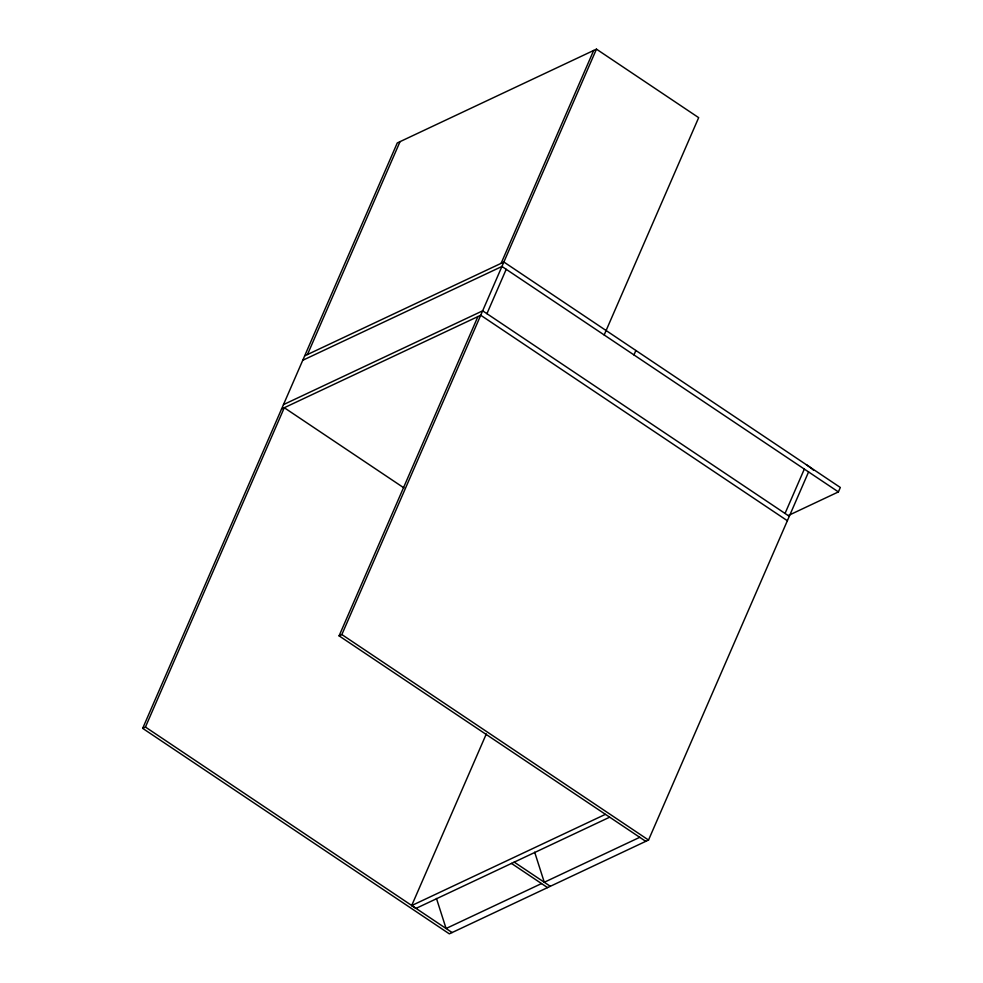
<?xml version="1.0" encoding="UTF-8"?>
<svg xmlns="http://www.w3.org/2000/svg" width="983" height="983" viewBox="0 0 983 983"><rect width="100%" height="100%" fill="white"/><g stroke="black" fill="none" stroke-linecap="round" stroke-linejoin="round"><path stroke-width="1.47" d="M808.579 471.938L648.522 840.047L449.342 933.85L142.67 728.354L397.267 142.953L596.448 49.15L698.667 117.653L604.176 334.97M142.67 728.354L145.435 727.051L284.284 407.724L403.902 487.875M307.47 354.531L400.032 141.65M645.757 841.35L339.086 635.854L477.935 316.526M501.121 263.333L593.683 50.452M339.086 635.854L341.851 634.551L596.448 49.15M486.929 313.675L506.208 269.317M633.949 354.924L635.878 350.489M609.583 817.229L415.932 908.427L411.68 905.576L486.302 733.957M785.036 513.433L804.327 469.088M788.599 515.375L838.401 491.918L840.33 487.482L503.886 262.031L304.705 355.834M302.776 360.269L501.957 266.467L838.401 491.918M283.485 404.615L482.665 310.825L789.3 516.296M281.519 409.026L480.736 315.248M411.68 905.576L605.331 814.379M541.522 883.57L446.085 928.505L436.464 898.45M639.736 837.319L544.287 882.267L534.678 852.2M480.699 315.224L787.371 520.732M341.851 634.551L648.522 840.047M514.195 862.091L550.32 886.297M511.43 863.393L547.543 887.6M145.435 727.051L452.106 932.548M806.441 464.775A43.227 19.685 23.5 0 1 813.555 470.206"/></g></svg>
